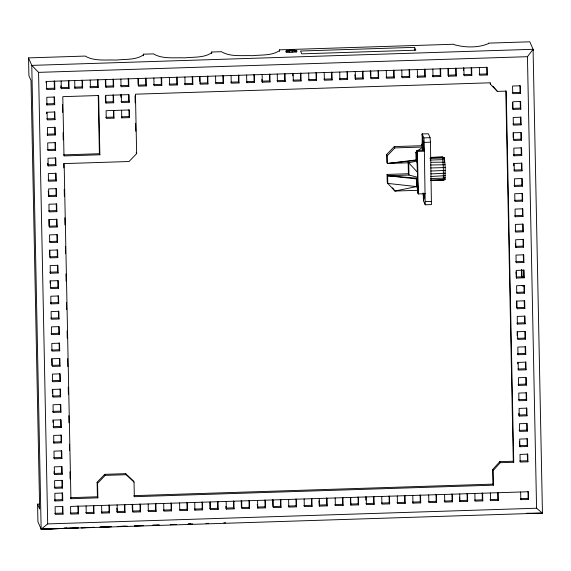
<?xml version="1.0" encoding="UTF-8"?>
<svg xmlns="http://www.w3.org/2000/svg" width="571" height="571" viewBox="0 0 571 571"><rect width="100%" height="100%" fill="white"/><g stroke="black" fill="none" stroke-linecap="round" stroke-linejoin="round"><path stroke-width="0.86" d="M289.554 52.054L289.554 50.284C292.452 49.641 302.387 50.919 293.387 52.089C290.496 52.732 280.561 51.454 289.554 50.284M431.191 180.629L443.032 180.25L444.952 179.601L445.252 167.553L444.309 157.653L442.147 157.018L430.306 157.396M288.169 52.204L288.198 50.426M287.013 52.404L287.056 50.619M286.164 52.418L286.221 50.855M423.104 192.969L423.532 200.842L425.217 204.789L431.44 204.589L430.448 142.193L430.091 137.704L428.393 133.757L422.183 133.957L422.155 146.026M425.217 204.789L424.224 142.393L423.868 137.904L422.183 133.957L423.661 150.459M424.317 193.319L423.532 200.842L424.688 193.498M443.938 158.181L444.11 157.546M533.078 49.299L542.45 513.108L536.569 508.226L527.447 56.686L533.078 49.299L31.776 65.387L28.55 57.892L85.2 56.072C94.265 61.511 106.192 59.577 116.42 60.069C125.292 59.02 135.912 60.255 143.428 54.859L143.4 54.202L153.478 53.881C162.528 59.327 174.469 57.378 184.69 57.878C193.555 56.829 204.182 58.064 211.691 52.668L211.655 52.018L221.391 51.704C230.463 57.143 242.382 55.201 252.618 55.701C261.482 54.652 272.11 55.887 279.619 50.484L279.59 49.834L453.781 44.245L454.024 44.631C464.922 47.686 478.248 48.043 488.648 43.517L488.555 43.132L529.845 41.804L533.528 50.348M492.966 484.122L492.673 469.555L499.775 461.653L513.286 461.218L513.736 462.274L500.232 462.703L493.123 470.604L493.423 485.172L134.328 496.691L133.878 495.642L492.966 484.122L493.423 485.172M513.736 462.274L506.234 91.11L497.398 91.396L490.539 84.322L490.51 82.795L135.448 94.186L136.647 153.599L129.046 161.514L64.145 163.599L70.918 498.711L97.862 497.848L97.57 483.294L97.113 482.245L104.721 474.33L125.67 473.659L133.585 481.075L134.035 482.131L134.328 496.691M417.13 160.979L408.715 162.799L387.381 163.484L386.817 162.164L386.66 154.498L394.268 146.59L422.205 145.698L422.768 147.011L422.833 150.366M416.937 160.358L387.381 163.484L387.231 155.819L394.832 147.91L422.768 147.011L415.881 152.271L416.038 159.937L417.223 162.685M97.57 483.294L105.171 475.379L126.12 474.708L134.035 482.131M536.569 508.226L47.686 523.914L41.155 529.196L37.922 521.701L37.572 504.157L39.342 504.1M444.952 179.601L442.825 180.129L443.353 178.159L443.353 167.56L442.81 159.659L442.147 157.018M445.123 178.959L443.217 179.579L430.527 179.986M445.259 177.61L443.353 178.159L430.67 178.566M445.337 175.647L430.755 176.496M445.366 173.206L430.784 173.919M387.381 163.484L416.038 159.937M445.337 170.444L430.755 171.014M43.774 529.046L41.155 529.196L31.776 65.387L38.564 72.367L47.686 523.914M45.53 528.953L54.281 528.461M55.259 528.482L41.155 529.196L542.45 513.108L526.412 513.258M64.073 528.032L66.721 527.897M61.639 528.468L41.155 529.196L78.577 527.889M63.417 528.403L77.67 527.897M81.232 527.775L93.701 527.333M109.732 526.762L99.939 527.112L111.545 526.733M125.763 526.191L117.747 526.476L127.583 526.169M134.67 525.877L142.686 525.591M152.486 525.241L158.724 525.02M170.301 524.613L174.755 524.456M188.116 523.978L190.785 523.885M81.246 527.79L94.615 527.326M134.706 525.92L143.621 525.613M152.528 525.299L159.659 525.049M170.351 524.678L176.589 524.456M188.173 524.05L192.627 523.893M205.988 523.429L208.665 523.336M223.811 522.808L225.595 522.743M414.625 47.357L300.553 51.019L301.774 53.852L415.845 50.198L414.625 47.357L414.689 50.491M38.564 72.367L527.447 56.686M60.847 87.606L68.606 87.356L69.062 88.405L61.297 88.655L60.812 85.9M82.638 87.97L82.188 86.92L74.43 87.17L74.88 88.219L82.638 87.97L82.481 80.304M98.162 87.477L97.705 86.421L89.947 86.671L90.396 87.72L98.162 87.477L98.005 79.804M105.464 86.171L113.229 85.921L113.679 86.978L105.921 87.227L105.464 86.171L105.349 80.211M120.595 85.686L128.361 85.436L128.81 86.492L121.052 86.742L120.895 79.076M138.061 85.129L145.819 84.879L146.269 85.928L138.51 86.178L138.353 78.513M153.578 84.629L161.336 84.38L161.793 85.429L154.034 85.679L153.877 78.013M169.102 84.13L176.86 83.88L177.31 84.936L169.551 85.186L169.394 77.513M192.834 84.437L192.377 83.387L184.619 83.63L185.075 84.686L192.834 84.437L192.677 76.771M199.75 83.145L207.509 82.902L207.965 83.951L200.207 84.201L200.05 76.535M215.274 82.652L223.033 82.402L223.482 83.452L215.724 83.701L215.567 76.036M230.791 82.153L238.55 81.903L239.006 82.952L231.241 83.202L231.091 75.536M254.523 82.46L254.074 81.403L246.308 81.653L246.765 82.702L254.523 82.46L254.366 74.787M261.832 81.153L269.591 80.904L270.047 81.96L262.282 82.21L261.796 79.455M276.964 80.668L284.722 80.418L285.179 81.475L277.413 81.724L277.263 74.059M292.873 80.161L300.632 79.911L301.081 80.961L293.323 81.21L293.173 73.545M308.39 79.662L316.148 79.412L316.605 80.461L308.847 80.711L308.69 73.045M323.914 79.162L331.672 78.912L332.122 79.969L324.364 80.218L324.207 72.546M347.646 79.469L347.189 78.42L339.431 78.662L339.888 79.719L347.646 79.469L347.489 71.803M354.955 78.17L362.713 77.92L363.163 78.969L355.405 79.219L354.884 74.758M370.472 77.67L378.23 77.42L378.687 78.47L370.922 78.719L370.772 71.054M385.989 77.171L393.754 76.921L394.204 77.977L386.446 78.22L386.289 70.554M401.513 76.671L409.271 76.421L409.728 77.478L401.963 77.727L401.813 70.062M425.245 76.978L424.795 75.929L417.03 76.179L417.487 77.228L425.245 76.978L425.088 69.312M440.762 76.478L440.312 75.429L432.554 75.679L433.004 76.728L440.762 76.478L440.612 68.813M448.071 75.179L455.829 74.929L456.286 75.979L448.528 76.228L448.071 75.179L447.95 69.219M463.595 74.68L471.353 74.43L471.803 75.486L464.045 75.736L463.888 68.07M479.112 74.18L486.87 73.937L487.327 74.987L479.569 75.236L479.412 67.571M46.222 88.455L54.366 88.198L54.823 89.247L46.672 89.511L46.508 81.46L487.17 67.321L487.327 74.987M54.695 104.7L54.245 103.651L46.487 103.901L46.936 104.95L54.695 104.7L54.545 97.034L46.786 97.284L46.936 104.95M105.478 101.988L113.236 101.738L113.693 102.787L105.928 103.037L105.478 101.988L105.357 96.028M120.995 101.488L128.761 101.238L129.21 102.295L121.452 102.544L121.295 94.879M512.273 92.645L520.031 92.395L520.488 93.451L512.729 93.694L512.572 86.028L520.331 85.778L520.488 93.451M46.786 118.847L54.545 118.604L55.002 119.653L47.243 119.903L47.086 112.237L54.845 111.987L55.002 119.653M105.785 117.319L113.55 117.069L114 118.126L106.242 118.375L106.085 110.703L129.367 109.96L129.517 117.626L121.759 117.876L121.309 116.819L129.067 116.577L129.517 117.626M512.594 108.362L520.352 108.112L520.802 109.161L513.043 109.411L512.594 108.362L512.472 102.402M55.308 134.984L54.859 133.935L47.1 134.185L47.55 135.234L55.308 134.984L55.151 127.319L47.393 127.569L47.55 135.234M512.908 124.078L520.666 123.828L521.123 124.878L513.365 125.128L513.208 117.462L520.966 117.212L521.123 124.878M47.407 149.516L55.166 149.267L55.623 150.316L47.857 150.566L47.707 142.9L55.466 142.65L55.623 150.316M423.868 137.904L430.091 137.704M513.222 139.41L520.98 139.16L521.43 140.216L513.672 140.459L513.515 132.793L521.28 132.543L521.43 140.216M424.224 142.393L430.448 142.193M63.538 154.877L99.404 153.727L99.861 154.777L63.988 155.933L62.796 96.663L98.662 95.514L99.861 154.777M416.973 150.359L423.953 150.137L424.403 151.187L417.422 151.408L416.973 150.359L417.829 192.905L418.279 193.954L425.267 193.733M47.714 164.848L55.48 164.598L55.929 165.647L48.171 165.897L47.686 163.142M521.744 155.548L521.287 154.491L513.529 154.741L513.986 155.797L521.744 155.548L521.587 147.882L513.829 148.125L513.986 155.797M430.52 157.51L442.361 157.132L444.309 157.653M429.899 158.445L442.582 158.039L444.523 158.51M430.127 160.066L442.81 159.659L444.745 160.051M431.184 162.278L444.945 162.178M430.52 164.998L445.116 164.734M48.028 180.179L55.787 179.929L56.236 180.986L48.478 181.235L48.328 173.563L56.086 173.32L56.236 180.986M430.662 167.967L445.252 167.553M513.843 170.072L521.601 169.823L522.051 170.879L514.293 171.129L514.136 163.463L521.894 163.213L522.051 170.879M418.415 190.286L394.932 191.049L387.788 183.412L387.217 182.099L387.067 174.433L408.393 173.748L408.957 175.061L417.458 177.21M387.067 174.433L387.63 175.747L408.957 175.061L408.715 162.799L417.529 172.342M430.984 180.515L441.975 180.158M48.335 195.51L56.094 195.261L56.55 196.317L48.792 196.567L48.249 191.256M522.365 186.21L521.908 185.161L514.15 185.411L514.599 186.46L522.365 186.21L522.208 178.545L514.45 178.794L514.599 186.46M48.649 210.842L56.408 210.599L56.857 211.648L49.099 211.898L48.942 204.232L56.707 203.983L56.857 211.648M425.424 201.613L431.647 201.413M514.45 200.357L522.208 200.107L522.665 201.156L514.906 201.406L514.749 193.74L522.508 193.49L522.665 201.156M57.171 226.98L57.014 219.314L49.256 219.564L49.406 227.229L57.171 226.98L56.715 225.93L48.956 226.18L48.821 219.364M522.972 216.495L522.522 215.438L514.764 215.688L515.213 216.744L522.972 216.495L522.822 208.829L515.056 209.072L515.213 216.744M49.263 241.512L57.029 241.262L57.478 242.311L49.72 242.561L49.563 234.895L57.321 234.645L57.478 242.311M515.071 231.019L522.829 230.77L523.286 231.826L515.527 232.076L515.37 224.41L523.129 224.16L523.286 231.826M49.577 256.843L57.336 256.593L57.792 257.642L50.027 257.892L49.877 250.226L57.635 249.977L57.792 257.642M515.385 246.358L523.143 246.108L523.593 247.157L515.834 247.407L515.327 243.803M58.099 272.981L57.642 271.924L49.884 272.174L50.341 273.231L58.099 272.981L57.942 265.315L50.184 265.558L50.341 273.231M515.692 261.689L523.45 261.439L523.907 262.489L516.141 262.739L515.991 255.073L523.75 254.823L523.907 262.489M50.198 287.506L57.956 287.256L58.406 288.312L50.648 288.562L50.491 280.896L58.256 280.647L58.406 288.312M515.998 277.021L523.764 276.771L524.214 277.82L516.455 278.07L515.899 271.91M524.542 285.878L522.094 285.957L521.93 285.564M58.72 303.644L58.263 302.594L50.505 302.844L50.962 303.893L58.72 303.644L58.563 295.978L50.805 296.228L50.962 303.893M516.312 292.352L524.071 292.102L524.521 293.159L516.762 293.401L516.612 285.736L524.371 285.486L524.521 293.159M50.819 318.175L58.577 317.926L59.027 318.975L51.269 319.225L51.112 311.559L58.87 311.309L59.027 318.975M524.835 308.49L524.678 300.824L516.919 301.074L517.076 308.74L524.835 308.49L524.378 307.434L516.619 307.683L516.484 300.867M59.341 334.306L58.884 333.257L51.126 333.507L51.576 334.556L59.341 334.306L59.184 326.641L51.426 326.89L51.576 334.556M525.142 323.821L524.692 322.772L516.933 323.015L517.383 324.071L525.142 323.821L524.992 316.156L517.226 316.405L517.383 324.071M51.511 350.037L59.27 349.787L59.719 350.837L51.961 351.086L51.804 343.421L59.562 343.171L59.719 350.837M517.24 338.353L524.999 338.103L525.456 339.153L517.69 339.402L517.54 331.737L525.299 331.487L525.456 339.153M60.034 366.175L59.876 358.509L52.118 358.752L52.268 366.418L60.034 366.175L59.577 365.119L51.818 365.369L51.683 358.552M525.763 354.484L525.313 353.435L517.547 353.685L518.004 354.734L525.763 354.484L525.606 346.818L517.847 347.068L518.004 354.734M52.125 380.7L59.891 380.45L60.34 381.507L52.582 381.756L52.425 374.091L60.183 373.841L60.34 381.507M517.861 369.016L525.62 368.766L526.077 369.815L518.311 370.065L518.161 362.399L525.92 362.15L526.077 369.815M52.439 396.031L60.198 395.789L60.647 396.838L52.889 397.088L52.739 389.422L60.497 389.172L60.647 396.838M526.383 385.154L525.927 384.097L518.168 384.347L518.625 385.396L526.383 385.154L526.226 377.488L518.468 377.731L518.625 385.396M60.961 412.169L60.505 411.12L52.746 411.37L53.203 412.419L60.961 412.169L60.804 404.504L53.046 404.753L53.203 412.419M518.482 399.679L526.241 399.429L526.69 400.485L518.932 400.735L518.775 393.069L526.541 392.819L526.69 400.485M53.06 426.701L60.819 426.451L61.268 427.501L53.51 427.75L53.353 420.085L61.118 419.835L61.268 427.501M518.789 415.01L526.548 414.767L527.004 415.816L519.246 416.066L518.753 413.311M61.582 442.832L61.126 441.783L53.367 442.033L53.817 443.082L61.582 442.832L61.425 435.166L53.667 435.416L53.817 443.082M519.096 430.348L526.862 430.099L527.311 431.148L519.553 431.398L519.396 423.732L527.154 423.482L527.311 431.148M53.688 457.749L61.447 457.499L61.896 458.549L54.138 458.798L53.981 451.133L61.739 450.883L61.896 458.549M519.41 445.68L527.169 445.43L527.625 446.479L519.86 446.729L519.325 441.419M54.002 473.466L61.761 473.216L62.218 474.265L54.452 474.515L53.967 471.76M519.717 461.011L527.483 460.761L527.932 461.811L520.174 462.06L520.017 454.395L527.775 454.145L527.932 461.811M54.281 487.263L62.039 487.013L62.496 488.069L54.737 488.312L54.58 480.646L62.339 480.404L62.496 488.069M97.862 497.848L97.405 496.791L70.469 497.655L70.918 498.711M62.753 500.717L62.296 499.661L54.538 499.91L54.987 500.967L62.753 500.717L62.596 493.051L54.837 493.301L54.987 500.967M54.809 513.329L62.567 513.079L63.024 514.128L55.259 514.378L55.109 506.713L62.867 506.463L63.024 514.128M70.276 513.051L78.034 512.801L78.491 513.857L70.725 514.107L70.576 506.441L528.418 491.745L528.568 499.411L520.809 499.661L520.359 498.611L528.118 498.362L528.568 499.411M85.793 512.551L93.558 512.308L94.008 513.358L86.25 513.607L86.093 505.942M109.525 512.858L109.075 511.809L101.317 512.059L101.766 513.108L109.525 512.858L109.375 505.192M116.834 511.559L124.592 511.309L125.049 512.358L117.291 512.608L116.769 508.154M132.358 511.059L140.116 510.809L140.566 511.866L132.807 512.116L132.65 504.443M147.875 510.56L155.633 510.31L156.09 511.366L148.332 511.616L148.174 503.95M163.392 510.067L171.157 509.817L171.607 510.867L163.848 511.116L163.691 503.451M179.301 509.553L187.067 509.303L187.516 510.36L179.758 510.602L179.601 502.937M202.648 509.874L202.198 508.818L194.433 509.068L194.889 510.117L202.648 509.874L202.491 502.202M209.957 508.568L217.715 508.318L218.172 509.375L210.406 509.625L209.957 508.568L209.835 502.608M225.866 508.062L233.625 507.812L234.074 508.861L226.316 509.111L225.83 506.356M241.683 500.945L241.84 508.611L249.598 508.361L249.142 507.312L241.383 507.562L241.248 500.746M257.293 507.048L265.051 506.805L265.508 507.855L257.742 508.104L257.243 504.493M272.81 506.556L280.575 506.306L281.025 507.355L273.266 507.605L273.109 499.939M288.334 506.056L296.092 505.806L296.542 506.855L288.783 507.105L288.633 499.439M303.851 505.556L311.609 505.306L312.066 506.363L304.307 506.605L304.15 498.94M318.982 505.071L326.74 504.821L327.197 505.877L319.439 506.12L318.896 500.81M343.107 505.364L342.65 504.314L334.892 504.564L335.348 505.613L343.107 505.364L342.95 497.698M350.416 504.065L358.174 503.815L358.624 504.864L350.865 505.114L350.308 498.954M365.932 503.565L373.691 503.315L374.148 504.364L366.382 504.614L366.232 496.948M381.449 503.065L389.215 502.815L389.665 503.872L381.906 504.122L381.749 496.456M396.973 502.566L404.732 502.323L405.189 503.372L397.423 503.622L397.273 495.956M420.706 502.873L420.256 501.823L412.49 502.073L412.947 503.122L420.706 502.873L420.549 495.207M428.4 501.559L436.158 501.309L436.615 502.366L428.857 502.616L428.7 494.943M444.309 501.053L452.068 500.803L452.525 501.852L444.759 502.102L444.609 494.436M459.441 500.567L467.199 500.317L467.656 501.367L459.891 501.616L459.37 497.155M474.572 500.082L482.331 499.832L482.788 500.881L475.029 501.131L474.872 493.465M498.305 500.382L497.855 499.332L490.089 499.582L490.546 500.631L498.305 500.382L498.148 492.716M415.881 152.271L417.066 155.019L417.829 192.905L417.765 189.365L416.573 186.596L387.788 183.412L387.63 175.747L417.294 178.202M387.63 175.747L416.416 178.93L417.601 181.699L417.765 189.365L416.416 178.93L416.573 186.596L394.932 191.049L392.577 187.83M492.944 86.221L497.398 91.396M490.089 83.273L490.539 84.322M422.14 145.255L421.662 144.142L421.698 145.912M394.268 146.59L394.832 147.91M386.66 154.498L387.231 155.819M499.775 461.653L500.232 462.703M492.673 469.555L493.123 470.604M136.198 152.55L136.647 153.599M125.67 473.659L126.12 474.708M104.721 474.33L105.171 475.379M37.572 504.157L39.663 509.018L31.005 80.525L28.907 75.665L28.55 57.892M444.538 178.63L444.752 179.487M422.183 133.957L423.953 150.137M296.299 50.533L296.428 52.311M295.286 50.355L295.4 52.132M294.015 50.241L294.101 52.011M292.566 50.184L292.623 51.961M520.802 109.161L520.652 101.495L512.894 101.745L513.043 109.411M523.593 247.157L523.436 239.492L515.677 239.741L515.834 247.407M524.214 277.82L524.057 270.154L516.298 270.404L516.455 278.07M527.004 415.816L526.847 408.151L519.089 408.401L519.246 416.066M527.625 446.479L527.468 438.813L519.71 439.063L519.86 446.729M519.895 85.579L520.031 92.395M520.217 101.295L520.352 108.112M520.531 117.012L520.666 123.828M520.845 132.344L520.98 139.16M521.152 147.682L521.287 154.491M521.459 163.013L521.601 169.823M521.773 178.345L521.908 185.161M522.072 193.291L522.208 200.107M522.386 208.629L522.522 215.438M522.693 223.96L522.829 230.77M523 239.292L523.143 246.108M523.314 254.623L523.45 261.439M523.621 269.955L523.764 276.771M523.935 285.286L524.071 292.102M524.242 300.624L524.378 307.434M524.556 315.956L524.692 322.772M524.863 331.287L524.999 338.103M525.17 346.618L525.313 353.435M525.484 361.95L525.62 368.766M525.791 377.281L525.927 384.097M526.105 392.62L526.241 399.429M526.412 407.951L526.548 414.767M526.719 423.282L526.862 430.099M527.033 438.614L527.169 445.43M527.34 453.945L527.483 460.761M527.982 491.545L528.118 498.362M521.773 270.033L521.915 277.113M521.601 269.64L521.766 277.599M520.652 491.995L520.809 499.661M513.079 132.593L513.186 137.704M513.7 163.263L513.75 165.818M517.105 331.537L517.19 335.798M517.726 362.2L517.754 363.905M505.799 90.946L513.286 461.218M497.712 492.516L497.855 499.332M486.735 67.121L486.87 73.937M490.389 492.966L490.546 500.631M482.631 493.216L482.788 500.881M482.195 493.016L482.331 499.832M471.653 67.821L471.803 75.486M471.218 67.621L471.353 74.43M463.452 67.863L463.509 70.426M467.499 493.701L467.656 501.367M467.064 493.501L467.199 500.317M456.129 68.313L456.286 75.979M455.694 68.113L455.829 74.929M459.741 493.951L459.891 501.616M448.371 68.563L448.528 76.228M452.368 494.186L452.525 501.852M451.932 493.986L452.068 500.803M440.177 68.613L440.312 75.429M432.847 69.062L433.004 76.728M436.458 494.7L436.615 502.366M436.023 494.5L436.158 501.309M424.653 69.112L424.795 75.929M422.255 148.339L422.29 150.094M417.33 69.562L417.487 77.228M417.422 151.408L418.279 193.954M420.113 495.007L420.256 501.823M409.571 69.812L409.728 77.478M409.136 69.612L409.271 76.421M408.165 162.357L408.393 173.748M412.79 495.457L412.947 503.122M405.032 495.707L405.189 503.372M404.596 495.507L404.732 502.323M394.047 70.304L394.204 77.977M393.612 70.105L393.754 76.921M389.508 496.206L389.665 503.872M389.072 496.006L389.215 502.815M378.53 70.804L378.687 78.47M378.095 70.604L378.23 77.42M370.336 70.854L370.436 75.964M373.991 496.699L374.148 504.364M373.555 496.499L373.691 503.315M363.013 71.304L363.163 78.969M362.571 71.104L362.713 77.92M365.797 496.749L365.861 500.16M355.248 71.553L355.405 79.219M358.467 497.198L358.624 504.864M358.031 496.998L358.174 503.815M347.054 71.603L347.189 78.42M350.708 497.448L350.865 505.114M339.731 72.053L339.888 79.719M342.514 497.498L342.65 504.314M331.972 72.303L332.122 79.969M331.537 72.103L331.672 78.912M335.191 497.948L335.348 505.613M327.04 498.205L327.197 505.877M326.605 498.005L326.74 504.821M316.448 72.795L316.605 80.461M316.013 72.596L316.148 79.412M319.282 498.454L319.439 506.12M311.909 498.697L312.066 506.363M311.473 498.49L311.609 505.306M300.931 73.295L301.081 80.961M300.496 73.095L300.632 79.911M292.73 73.345L292.787 75.9M296.392 499.19L296.542 506.855M295.956 498.99L296.092 505.806M285.022 73.809L285.179 81.475M284.586 73.609L284.722 80.418M279.59 49.834L279.626 51.404M280.868 499.689L281.025 507.355M280.432 499.489L280.575 506.306M269.89 74.294L270.047 81.96M269.455 74.094L269.591 80.904M272.674 499.739L272.795 505.699M262.132 74.544L262.282 82.21M265.351 500.189L265.508 507.855M264.915 499.989L265.051 506.805M253.931 74.587L254.074 81.403M257.592 500.439L257.742 508.104M246.608 75.037L246.765 82.702M249.441 500.696L249.598 508.361M249.006 500.496L249.142 507.312M238.849 75.286L239.006 82.952M238.414 75.087L238.55 81.903M233.924 501.195L234.074 508.861M233.489 500.995L233.625 507.812M223.332 75.786L223.482 83.452M222.89 75.586L223.033 82.402M226.159 501.445L226.316 509.111M211.655 52.018L211.684 53.581M218.015 501.709L218.172 509.375M217.58 501.509L217.715 508.318M207.808 76.286L207.965 83.951M207.373 76.086L207.509 82.902M210.256 501.959L210.406 509.625M199.614 76.336L199.714 81.446M202.055 502.002L202.198 508.818M192.241 76.571L192.377 83.387M194.732 502.451L194.889 510.117M184.918 77.021L185.075 84.686M187.359 502.687L187.516 510.36M186.924 502.487L187.067 509.303M177.16 77.271L177.31 84.936M176.725 77.071L176.86 83.88M171.45 503.201L171.607 510.867M171.014 503.001L171.157 509.817M161.636 77.763L161.793 85.429M161.2 77.563L161.336 84.38M155.933 503.701L156.09 511.366M155.498 503.501L155.633 510.31M146.119 78.263L146.269 85.928M145.684 78.063L145.819 84.879M143.4 54.202L143.428 55.772M137.918 78.313L138.039 84.272M135.049 95.792L135.191 102.887M135.605 123.286L135.77 131.266M140.416 504.2L140.566 511.866M139.981 504L140.116 510.809M128.653 78.827L128.81 86.492M129.21 102.295L129.053 94.629L105.778 95.371L105.928 103.037M128.618 94.429L128.761 101.238M128.932 109.76L129.067 116.577M128.218 78.627L128.361 85.436M132.215 504.243L132.322 509.353M121.609 110.21L121.759 117.876M120.859 94.672L120.909 97.234M124.892 504.693L125.049 512.358M124.457 504.493L124.592 511.309M113.522 79.312L113.679 86.978M113.536 95.121L113.693 102.787M113.843 110.46L114 118.126M113.087 79.112L113.229 85.921M113.101 94.922L113.236 101.738M113.408 110.26L113.55 117.069M117.134 504.942L117.291 512.608M105.763 79.562L105.921 87.227M108.94 504.992L109.075 511.809M98.226 95.343L99.404 153.727M97.57 79.605L97.705 86.421M101.609 505.442L101.766 513.108M90.247 80.054L90.396 87.72M97.113 482.245L97.405 496.791M93.851 505.692L94.008 513.358M93.416 505.492L93.558 512.308M82.046 80.104L82.188 86.92M74.722 80.554L74.88 88.219M78.334 506.192L78.491 513.857M77.899 505.992L78.034 512.801M68.905 80.739L69.062 88.405M68.47 80.54L68.606 87.356M62.517 104.457L62.682 112.416M63.088 132.765L63.231 139.838M63.709 163.434L63.802 167.895M64.23 189.279L64.38 196.41M64.808 217.801L64.951 224.931M65.387 246.322L65.529 253.453M65.943 273.952L66.086 281.082M66.522 302.473L66.664 309.603M67.1 330.994L67.242 338.125M67.656 358.624L67.821 366.646M68.234 387.145L68.377 394.275M68.806 415.659L68.955 422.79M69.384 444.181L69.512 450.419M69.94 471.81L70.09 478.941M61.147 80.989L61.297 88.655M54.659 81.196L54.823 89.247M54.224 80.954L54.366 88.198M55.929 165.647L55.772 157.981L48.014 158.231L48.171 165.897M56.55 196.317L56.393 188.651L48.635 188.901L48.792 196.567M62.218 474.265L62.061 466.6L54.302 466.85L54.452 474.515M59.127 342.971L59.27 349.787M59.441 358.303L59.577 365.119M59.748 373.641L59.891 380.45M60.062 388.972L60.198 395.789M60.369 404.304L60.505 411.12M60.683 419.635L60.819 426.451M60.99 434.966L61.126 441.783M61.304 450.683L61.447 457.499M61.625 466.4L61.761 473.216M61.904 480.197L62.039 487.013M62.16 492.852L62.296 499.661M62.432 506.263L62.567 513.079M54.109 96.834L54.245 103.651M54.409 111.788L54.545 118.604M54.716 127.119L54.859 133.935M55.03 142.45L55.166 149.267M55.337 157.782L55.48 164.598M55.651 173.12L55.787 179.929M55.958 188.451L56.094 195.261M56.272 203.783L56.408 210.599M56.579 219.114L56.715 225.93M56.886 234.445L57.029 241.262M57.2 249.777L57.336 256.593M57.507 265.115L57.642 271.924M57.821 280.447L57.956 287.256M58.128 295.778L58.263 302.594M58.435 311.109L58.577 317.926M58.749 326.441L58.884 333.257M46.073 81.21L46.108 82.824M46.651 112.037L46.686 113.736M49.441 250.027L49.541 255.137M50.055 280.696L50.112 283.252M52.296 389.222L52.389 393.476M52.917 419.885L52.975 422.44M291.046 50.198L291.074 51.975"/></g></svg>
